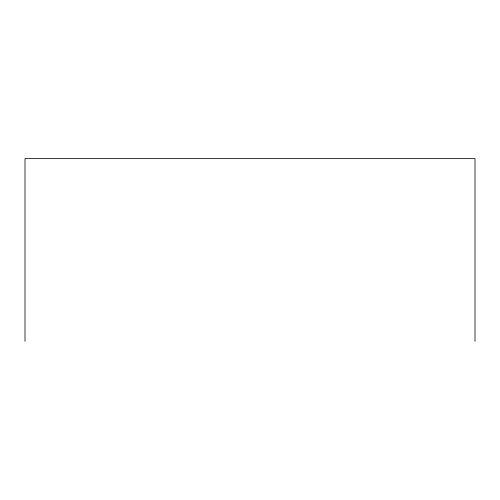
<?xml version="1.0" encoding="UTF-8"?>
<svg xmlns="http://www.w3.org/2000/svg" width="500" height="500" viewBox="0 0 500 500"><rect width="100%" height="100%" fill="white"/><g stroke="black" fill="none" stroke-linecap="round" stroke-linejoin="round"><path stroke-width="0.75" d="M475 341.369L475 158.631L25 158.631L25 341.369"/></g></svg>
